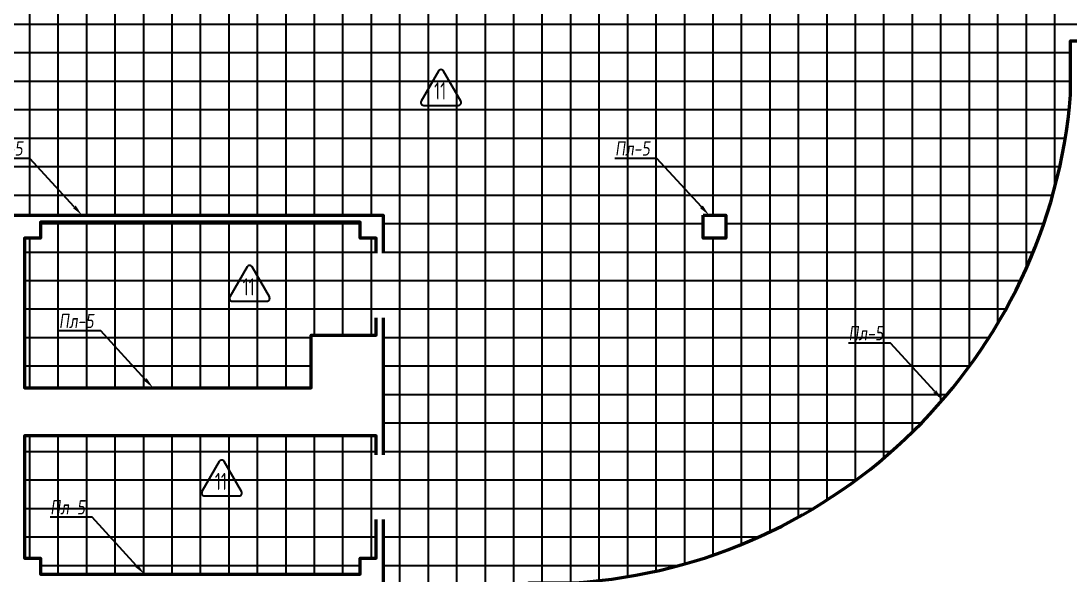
# Model space of a CAD drawing. Header units: millimetres. Extents: x -510890 to 418982, y -118257 to 141350.
# Drawn here: x -68436 to -50071, y -19986 to -10291 of the extents above; entities that cross this region are included whole.
import ezdxf
from ezdxf import colors
from ezdxf.entities.mleader import LeaderData, LeaderLine
from ezdxf.enums import TextEntityAlignment as Align
from ezdxf.math import Vec2, Vec3

# ---------------------------------------------------------------- set-up
doc = ezdxf.new("R2010")
doc.units = ezdxf.units.MM
doc.layers.add('АР_Площадь контур', color=220, linetype='Continuous', lineweight=35, plot=False)
doc.styles.add('ISOCPEUR', font='isocpeur.ttf', dxfattribs={"height": 800})
doc.styles.add('Архитект', font='isocpeur.ttf', dxfattribs={"width": 0.8, "oblique": 8})
pattern_1 = [(90, (2999.9, -126491.3), (-498.475, 0), []), (180, (2999.9, -126491.3), (-6e-14, -498.475), [])]

msp = doc.modelspace()

# ---------------------------------------------------------------- hatches: boundary and pattern name
at = {"layer": 'АР_Площадь контур', "true_color": 0x000000, "transparency": 33554687}
h = msp.add_hatch(dxfattribs=at)
h.set_pattern_fill('ANSI37', color=18, scale=157, angle=45, style=0)
h.set_pattern_definition(pattern_1)
h.paths.add_polyline_path([(-72318.8, -8090.6), (-72318.8, -13690.6), (-62095.9, -13690.6), (-62095.9, -13690.6), (-62095.9, -24584.8), (-59546, -24584.8), (-59546, -20121.9), (-58736, -20121.9, 0.3719585), (-50060.9, -11580.6), (-50060.9, -10640.6), (-44215.9, -10640.6), (-44215.9, -8090.6), (-44495.9, -8090.6), (-44495.9, -7690.6), (-44215.9, -7690.6), (-44215.9, -4675.7), (-44965.9, -4675.7), (-44965.9, -1940.6), (-46605.9, -1940.6), (-46605.9, 859.4), (-56095.9, 859.4), (-56095.9, -1970.6), (-50495.9, -1970.6), (-50495.9, -1690.6), (-49973.5, -1690.6), (-49975.9, -8090.6)])
h.paths.add_polyline_path([(-56495.8, -13690.6), (-56495.8, -14090.6), (-56095.8, -14090.6), (-56095.8, -13690.6)], flags=0)
h = msp.add_hatch(dxfattribs=at)
h.set_pattern_fill('ANSI37', color=18, scale=157, angle=45, style=0)
h.set_pattern_definition(pattern_1)
h.paths.add_polyline_path([(-63358.2, -16710.1), (-68375.9, -16710.1), (-68375.8, -14090.6), (-68095.8, -14090.6), (-68095.8, -13810.6), (-62495.8, -13810.6), (-62495.8, -14090.6), (-62215.7, -14090.6), (-62215.9, -14355.5), (-62095.9, -14355.5), (-62095.9, -15485.5), (-62215.8, -15485.5), (-62215.8, -15790.2), (-63358.2, -15790.2)])
h = msp.add_hatch(dxfattribs=at)
h.set_pattern_fill('ANSI37', color=18, scale=157, angle=45, style=0)
h.set_pattern_definition(pattern_1)
h.paths.add_polyline_path([(-62495.8, -19970.6), (-68095.8, -19970.6), (-68095.8, -19690.6), (-68375.8, -19690.6), (-68375.8, -17550.1), (-62215.8, -17550.1), (-62215.8, -17885), (-62095.9, -17885), (-62095.9, -19015), (-62215.8, -19015), (-62215.8, -19690.6), (-62495.8, -19690.6)])

# ---------------------------------------------------------------- linework, layer by layer
at = {"layer": 'АР_Площадь контур', "lineweight": 60}
msp.add_lwpolyline([(-59714.4, -24584.8), (-59546, -24584.8), (-59546, -20121.9), (-58736, -20121.9, 0.3719571), (-50060.9, -11580.6), (-50060.9, -10640.6), (-44215.9, -10640.6), (-44215.9, -8090.6), (-44495.9, -8090.6), (-44495.9, -7690.6), (-44215.9, -7690.6), (-44216, -4675.7), (-44965.9, -4675.7), (-44965.9, -1940.6), (-46605.9, -1940.6), (-46605.9, -1090.6)], format="xyb", dxfattribs=at)
at = {"layer": 'АР_Площадь контур', "linetype": 'Continuous'}
for points in [[(-61386, -11767.6), (-60779.8, -11767.6, 0.5773495), (-60736.5, -11692.6), (-61039.6, -11167.6, 0.5773541), (-61126.2, -11167.6), (-61429.3, -11692.6, 0.5773491), (-61386, -11767.6, 0.0000017)], [(-64737.6, -15195.7), (-64131.3, -15195.7, 0.5773495), (-64088, -15120.7), (-64391.1, -14595.7, 0.5773541), (-64477.7, -14595.7), (-64780.9, -15120.7, 0.5773491), (-64737.6, -15195.7, 0.0000017)], [(-65224.1, -18601.2), (-64617.9, -18601.2, 0.5773495), (-64574.6, -18526.2), (-64877.7, -18001.2, 0.5773541), (-64964.3, -18001.2), (-65267.4, -18526.2, 0.5773491), (-65224.1, -18601.2, 0.0000017)]]:
    msp.add_lwpolyline(points, format="xyb", dxfattribs=at)
at = {"layer": 'АР_Площадь контур', "lineweight": 60}
for points in [[(-72317.8, -12541.2), (-72318.8, -13690.6), (-62095.9, -13690.6), (-62095.9, -14355.5)], [(-62215.9, -14355.5), (-62215.9, -14090.6), (-62495.9, -14090.6), (-62495.9, -13810.6), (-68095.9, -13810.6), (-68095.9, -14090.6), (-68375.9, -14090.6), (-68375.9, -16710.1), (-63358.2, -16710.1), (-63358.2, -15790.2), (-62215.9, -15790.2), (-62215.9, -15485.5)], [(-62095.9, -15485.5), (-62095.9, -17885)], [(-62215.9, -17885), (-62215.9, -17550.1), (-68375.9, -17550.1), (-68375.9, -19690.6), (-68095.9, -19690.6), (-68095.9, -19970.6), (-62495.9, -19970.6), (-62495.9, -19690.6), (-62215.9, -19690.6), (-62215.9, -19015)], [(-62095.9, -19015), (-62095.9, -22348.6)]]:
    msp.add_lwpolyline(points, dxfattribs=at)
msp.add_lwpolyline([(-56495.9, -13690.6), (-56095.9, -13690.6), (-56095.9, -14090.6), (-56495.9, -14090.6)], close=True, dxfattribs=at)

# ---------------------------------------------------------------- texts
at = {"layer": 'АР_Площадь контур', "linetype": 'Continuous', "style": 'ISOCPEUR', "width": 0.7}
for p in [(-61098, -11664.8), (-64449.5, -15092.9), (-64936, -18498.3)]:
    msp.add_text('11', height=300, dxfattribs=at).set_placement(p, align=Align.CENTER)

# ---------------------------------------------------------------- leaders
at = {"layer": 'АР_Площадь контур'}
ml = msp.add_multileader_mtext('Standard', dxfattribs=at)
ml.set_content('Пл-5', color=256, style='Архитект')
ml.set_leader_properties(color=256, linetype='ByLayer', lineweight=-1)
ml.build(insert=Vec2(0, 0))
ml.multileader.update_dxf_attribs({"text_left_attachment_type": 6, "text_right_attachment_type": 6, "dogleg_length": 25, "arrow_head_size": 200})
ctx = ml.context
ctx.base_point, ctx.char_height, ctx.arrow_head_size, ctx.landing_gap_size, ctx.plane_origin = Vec3(-69114.9, -12696.4), 250, 200, 100, Vec3(-82000.9, -12938)
ctx.left_attachment, ctx.right_attachment = 6, 6
notes = []
notes.append((ctx, [(0, (1, 1, 0), (-68279.6, -12696.4), (-1, 0), 25, [(1, [(-67366.7, -13690.6)], 0, [])])]))
ctx.mtext.insert, ctx.mtext.width, ctx.mtext.defined_height, ctx.mtext.line_spacing_style, ctx.mtext.flow_direction = Vec3(-69014.9, -12396.4), 3549.472, 1007.6, 2, 5
ml = msp.add_multileader_mtext('Standard', dxfattribs=at)
ml.set_content('Пл-5', color=256, style='Архитект')
ml.set_leader_properties(color=256, linetype='ByLayer', lineweight=-1)
ml.build(insert=Vec2(0, 0))
ml.multileader.update_dxf_attribs({"text_left_attachment_type": 6, "text_right_attachment_type": 6, "dogleg_length": 25, "arrow_head_size": 200})
ctx = ml.context
ctx.base_point, ctx.char_height, ctx.arrow_head_size, ctx.landing_gap_size, ctx.plane_origin = Vec3(-58136.6, -12696.4), 250, 200, 100, Vec3(-71022.7, -12938)
ctx.left_attachment, ctx.right_attachment = 6, 6
notes.append((ctx, [(0, (1, 1, 0), (-57301.4, -12696.4), (-1, 0), 25, [(1, [(-56388.5, -13690.6)], 0, [])])]))
ctx.mtext.insert, ctx.mtext.width, ctx.mtext.defined_height, ctx.mtext.line_spacing_style, ctx.mtext.flow_direction = Vec3(-58036.6, -12396.4), 3549.472, 1007.6, 2, 5
ml = msp.add_multileader_mtext('Standard', dxfattribs=at)
ml.set_content('Пл-5', color=256, style='Архитект')
ml.set_leader_properties(color=256, linetype='ByLayer', lineweight=-1)
ml.build(insert=Vec2(0, 0))
ml.multileader.update_dxf_attribs({"text_left_attachment_type": 6, "text_right_attachment_type": 6, "dogleg_length": 25, "arrow_head_size": 200})
ctx = ml.context
ctx.base_point, ctx.char_height, ctx.arrow_head_size, ctx.landing_gap_size, ctx.plane_origin = Vec3(-67872.6, -15715.9), 250, 200, 100, Vec3(-80758.7, -15957.4)
ctx.left_attachment, ctx.right_attachment = 6, 6
notes.append((ctx, [(0, (1, 1, 0), (-67037.3, -15715.9), (-1, 0), 25, [(1, [(-66124.5, -16710.1)], 0, [])])]))
ctx.mtext.insert, ctx.mtext.width, ctx.mtext.defined_height, ctx.mtext.line_spacing_style, ctx.mtext.flow_direction = Vec3(-67772.6, -15415.9), 3549.472, 1007.6, 2, 5
ml = msp.add_multileader_mtext('Standard', dxfattribs=at)
ml.set_content('Пл-5', color=256, style='Архитект')
ml.set_leader_properties(color=256, linetype='ByLayer', lineweight=-1)
ml.build(insert=Vec2(0, 0))
ml.multileader.update_dxf_attribs({"text_left_attachment_type": 6, "text_right_attachment_type": 6, "dogleg_length": 25, "arrow_head_size": 200})
ctx = ml.context
ctx.base_point, ctx.char_height, ctx.arrow_head_size, ctx.landing_gap_size, ctx.plane_origin = Vec3(-54051, -15929.8), 250, 200, 100, Vec3(-66937, -16171.4)
ctx.left_attachment, ctx.right_attachment = 6, 6
notes.append((ctx, [(0, (1, 1, 0), (-53215.7, -15929.8), (-1, 0), 25, [(1, [(-52302.8, -16924)], 0, [])])]))
ctx.mtext.insert, ctx.mtext.width, ctx.mtext.defined_height, ctx.mtext.line_spacing_style, ctx.mtext.flow_direction = Vec3(-53951, -15629.8), 3549.472, 1007.6, 2, 5
ml = msp.add_multileader_mtext('Standard', dxfattribs=at)
ml.set_content('Пл-5', color=256, style='Архитект')
ml.set_leader_properties(color=256, linetype='ByLayer', lineweight=-1)
ml.build(insert=Vec2(0, 0))
ml.multileader.update_dxf_attribs({"text_left_attachment_type": 6, "text_right_attachment_type": 6, "dogleg_length": 25, "arrow_head_size": 200})
ctx = ml.context
ctx.base_point, ctx.char_height, ctx.arrow_head_size, ctx.landing_gap_size, ctx.plane_origin = Vec3(-71366.5, -18976.4), 250, 200, 100, Vec3(-84252.6, -19218)
ctx.left_attachment, ctx.right_attachment = 6, 6
notes.append((ctx, [(0, (1, 1, 0), (-70531.3, -18976.4), (-1, 0), 25, [(1, [(-69618.4, -19970.6)], 0, [])])]))
ctx.mtext.insert, ctx.mtext.width, ctx.mtext.defined_height, ctx.mtext.line_spacing_style, ctx.mtext.flow_direction = Vec3(-71266.5, -18676.4), 3549.472, 1007.6, 2, 5
ml = msp.add_multileader_mtext('Standard', dxfattribs=at)
ml.set_content('Пл-5', color=256, style='Архитект')
ml.set_leader_properties(color=256, linetype='ByLayer', lineweight=-1)
ml.build(insert=Vec2(0, 0))
ml.multileader.update_dxf_attribs({"text_left_attachment_type": 6, "text_right_attachment_type": 6, "dogleg_length": 25, "arrow_head_size": 200})
ctx = ml.context
ctx.base_point, ctx.char_height, ctx.arrow_head_size, ctx.landing_gap_size, ctx.plane_origin = Vec3(-68024.8, -18976.4), 250, 200, 100, Vec3(-80910.8, -19218)
ctx.left_attachment, ctx.right_attachment = 6, 6
notes.append((ctx, [(0, (1, 1, 0), (-67189.5, -18976.4), (-1, 0), 25, [(1, [(-66276.6, -19970.6)], 0, [])])]))
ctx.mtext.insert, ctx.mtext.width, ctx.mtext.defined_height, ctx.mtext.line_spacing_style, ctx.mtext.flow_direction = Vec3(-67924.8, -18676.4), 3549.472, 1007.6, 2, 5
for ctx, leaders in notes:
    for number, flags, end, landing, length, lines in leaders:
        leader = LeaderData()
        leader.index, (leader.has_last_leader_line, leader.has_dogleg_vector, leader.attachment_direction) = number, flags
        leader.last_leader_point, leader.dogleg_vector, leader.dogleg_length = Vec3(end), Vec3(landing), length
        for number, points, colour, breaks in lines:
            line = LeaderLine()
            line.index, line.vertices, line.color, line.breaks = number, Vec3.list(points), colors.encode_raw_color(colour), breaks
            leader.lines.append(line)
        ctx.leaders.append(leader)

doc.saveas('drawing.dxf')
